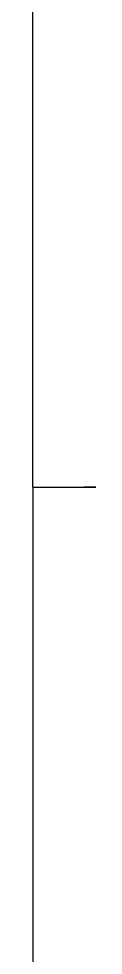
# Model space of a CAD drawing. Extents: x -3873 to 164127, y 7129 to 96529.
# Drawn here: x 69017 to 69127, y 70014 to 71847 of the extents above; entities that cross this region are included whole.
import ezdxf

# ---------------------------------------------------------------- set-up
doc = ezdxf.new("R2010")
doc.units = 0
doc.layers.add('BUILDING', color=2, linetype='CONTINUOUS')

msp = doc.modelspace()

# ---------------------------------------------------------------- linework, layer by layer
at = {"layer": 'BUILDING', "color": 2, "linetype": 'BYBLOCK'}
for q in [(69116.8, 70930), (69016.8, 38980)]:
    msp.add_line((69016.8, 70930), q, dxfattribs=at)
at = {"layer": 'BUILDING', "color": 2}
msp.add_line((69216.8, 70930), (69116.8, 70930), dxfattribs=at)
at = {"layer": 'BUILDING', "color": 2, "ltscale": 20}
for points in [[(69016.8, 70930), (69016.8, 77030)], [(69016.8, 70930), (82016.8, 70930)]]:
    msp.add_lwpolyline(points, dxfattribs=at)

doc.saveas('drawing.dxf')
